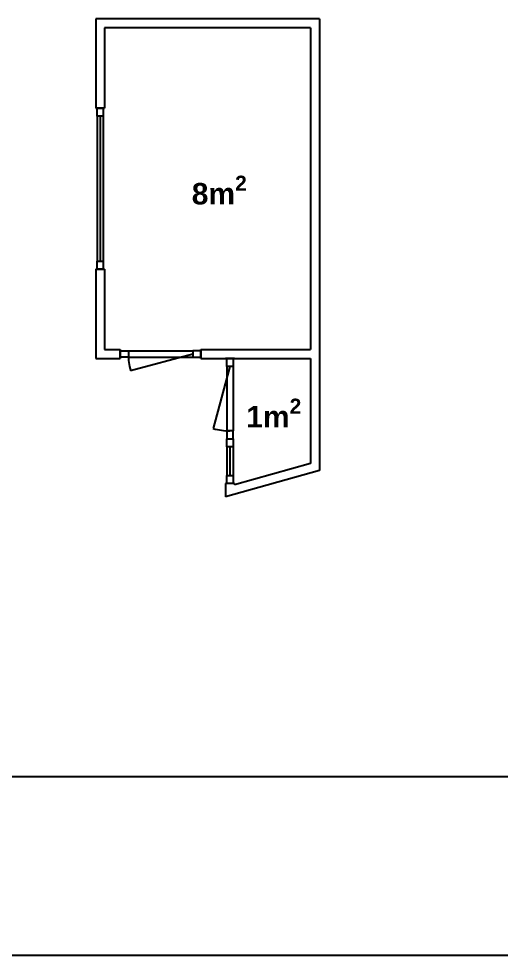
# Model space of a CAD drawing. Header units: millimetres. Extents: x -6000 to 67338, y -125 to 21000.
# Drawn here: x 8934 to 11630, y 0 to 5236 of the extents above; entities that cross this region are included whole.
import ezdxf

# ---------------------------------------------------------------- set-up
doc = ezdxf.new("R2010")
doc.units = ezdxf.units.MM
doc.header["$LTSCALE"] = 50
for name, color, linetype in [('00KAD025', 2, 'Continuous'), ('00KAD070', 5, 'Continuous'), ('AL21----', 7, 'Continuous'), ('AL24----', 7, 'Continuous'), ('AL31----', 7, 'Continuous'), ('BL$2----', 7, 'Continuous'), ('EL6311--', 3, 'Continuous'), ('Perceel', 3, 'Continuous')]:
    doc.layers.add(name, color=color, linetype=linetype)
doc.styles.add('STABICAD-018', font='ISOCP.SHX', dxfattribs={"height": 90})

# ---------------------------------------------------------------- blocks, each defined once
blk = doc.blocks.new('A4-LANDSCAPE')
at = {"layer": '00KAD025', "linetype": 'Continuous'}
blk.add_line((0, 0), (297, 0), dxfattribs=at)
at = {"layer": '00KAD070', "linetype": 'Continuous'}
blk.add_line((10, 10), (287, 10), dxfattribs=at)
blk = doc.blocks.new('*U14', base_point=(4299, 24100))
at = {"color": 0}
for p, q in [((3850, 24135), (3940, 24135)), ((3850, 24065), (3850, 24135)), ((3940, 24135), (3940, 24065)), ((3940, 24135), (4658, 24135)), ((3940, 24100), (4634, 23914)), ((4748, 24135), (4658, 24135)), ((4658, 24135), (4658, 24065)), ((4748, 24065), (4748, 24135)), ((3940, 24065), (3850, 24065)), ((3940, 24065), (4658, 24065)), ((4658, 24065), (4748, 24065))]:
    blk.add_line(p, q, dxfattribs=at)
blk.add_arc((3940, 24100), 718, 345, 0, dxfattribs=at)
blk = doc.blocks.new('*U15', base_point=(3800, 23325))
at = {"color": 0}
for p, q in [((3765, 23775), (3765, 23685)), ((3835, 23775), (3765, 23775)), ((3835, 23685), (3835, 23775)), ((3765, 23685), (3835, 23685)), ((3765, 22965), (3765, 23685)), ((3800, 23685), (3986, 22990)), ((3835, 22965), (3835, 23685)), ((3765, 22875), (3765, 22965)), ((3765, 22965), (3835, 22965)), ((3835, 22965), (3835, 22875)), ((3835, 22875), (3765, 22875))]:
    blk.add_line(p, q, dxfattribs=at)
blk.add_arc((3800, 23685), 720, 270, 285, dxfattribs=at)
blk = doc.blocks.new('*U16', base_point=(4998, 24100))
at = {"color": 0}
for p, q in [((4748, 24135, 800), (4838, 24135, 800)), ((4748, 24065, 800), (4748, 24135, 800)), ((4838, 24135, 800), (4838, 24065, 800)), ((4838, 24135, 800), (5158, 24135, 800)), ((4838, 24100, 890), (5158, 24100, 890)), ((5158, 24135, 800), (5248, 24135, 800)), ((5158, 24065, 800), (5158, 24135, 800)), ((5248, 24135, 800), (5248, 24065, 800)), ((4838, 24065, 800), (4748, 24065, 800)), ((4838, 24065, 800), (5158, 24065, 800)), ((5248, 24065, 800), (5158, 24065, 800))]:
    blk.add_line(p, q, dxfattribs=at)
blk = doc.blocks.new('*U17', base_point=(1950, 22650))
at = {"color": 0}
for p, q in [((1050, 22685, 800), (1140, 22685, 800)), ((1050, 22615, 800), (1050, 22685, 800)), ((1140, 22685, 800), (1140, 22615, 800)), ((1140, 22685, 800), (2760, 22685, 800)), ((1140, 22650, 890), (2760, 22650, 890)), ((2760, 22685, 800), (2850, 22685, 800)), ((2760, 22615, 800), (2760, 22685, 800)), ((2850, 22685, 800), (2850, 22615, 800)), ((1140, 22615, 800), (1050, 22615, 800)), ((1140, 22615, 800), (2760, 22615, 800)), ((2850, 22615, 800), (2760, 22615, 800))]:
    blk.add_line(p, q, dxfattribs=at)

msp = doc.modelspace()

# ---------------------------------------------------------------- linework, layer by layer
at = {"layer": 'AL21----'}
for p, q in [((10613.6, 5236.4), (9363.6, 5236.4)), ((9363.6, 5236.4), (9363.6, 4736.4)), ((10613.6, 5236.4), (10613.6, 3336.4)), ((10563.6, 5186.4), (9413.6, 5186.4)), ((9413.6, 5186.4), (9413.6, 4736.4)), ((10563.6, 5186.4), (10563.6, 3386.4)), ((9413.6, 3386.4), (9501.1, 3386.4)), ((9363.6, 3336.4), (9501.1, 3336.4)), ((10088.6, 3336.4), (10088.6, 3336.4)), ((10138.6, 3336.4), (10563.6, 3336.4)), ((10138.6, 3336.4), (10138.6, 3336.4)), ((10563.6, 3336.4), (10563.6, 2749.3)), ((10613.6, 3336.4), (10613.6, 2711.4)), ((10563.6, 2749.3), (10138.6, 2630)), ((10613.6, 2711.4), (10088.6, 2564))]:
    msp.add_line(p, q, dxfattribs=at)
at = {"layer": 'AL21----', "linetype": 'Continuous'}
for p, q in [((9413.6, 4736.4), (9363.6, 4736.4)), ((9363.6, 3836.4), (9363.6, 3336.4)), ((9413.6, 3836.4), (9363.6, 3836.4)), ((9413.6, 3836.4), (9413.6, 3386.4)), ((9501.1, 3386.4), (9501.1, 3336.4)), ((9951.1, 3386.4), (10563.6, 3386.4)), ((9951.1, 3386.4), (9951.1, 3336.4)), ((9951.1, 3336.4), (10088.6, 3336.4)), ((10138.6, 3336.4), (10088.6, 3336.4)), ((10088.6, 2637.4), (10088.6, 2564)), ((10138.6, 2637.4), (10088.6, 2637.4)), ((10138.6, 2637.4), (10138.6, 2630))]:
    msp.add_line(p, q, dxfattribs=at)
at = {"layer": 'AL24----'}
for p, q in [((9363.6, 4736.4), (9413.6, 4736.4)), ((9363.6, 3836.4), (9413.6, 3836.4)), ((9501.1, 3336.4), (9501.1, 3386.4)), ((9951.1, 3336.4), (9951.1, 3386.4))]:
    msp.add_line(p, q, dxfattribs=at)
at = {"layer": 'Perceel'}
msp.add_line((10613.6, 5211.4), (10613.6, 2711.4), dxfattribs=at)

# ---------------------------------------------------------------- block references
at = {"layer": 'AL31----', "xscale": 0.5, "yscale": 0.5, "zscale": 0.5, "rotation": 270}
for name, p in [('*U17', (9388.6, 4286.4)), ('*U15', (9726.1, 3361.4)), ('*U14', (10113.6, 3111.9)), ('*U16', (10113.6, 2762.4))]:
    msp.add_blockref(name, p, dxfattribs=at)
at = {"layer": 'BL$2----', "xscale": 100, "yscale": 100, "zscale": 100}
msp.add_blockref('A4-LANDSCAPE', (0, 0), dxfattribs=at)

# ---------------------------------------------------------------- texts
at = {"layer": 'EL6311--', "char_height": 120, "attachment_point": 1, "style": 'STABICAD-018'}
for s, insert in [('\\A1;{\\f@Arial Unicode MS|b1|i0|c0|p34;\\C0;8m\\H0.7x;\\S2^ ;}', (9900.5, 4358.9)), ('\\A1;{\\f@Arial Unicode MS|b1|i0|c0|p34;\\C0;1m\\H0.7x;\\S2^ ;}', (10205.1, 3112.2))]:
    msp.add_mtext_dynamic_manual_height_columns(s, width=1979.762, gutter_width=450, heights=[0], dxfattribs=dict(at, insert=insert))

doc.saveas('drawing.dxf')
